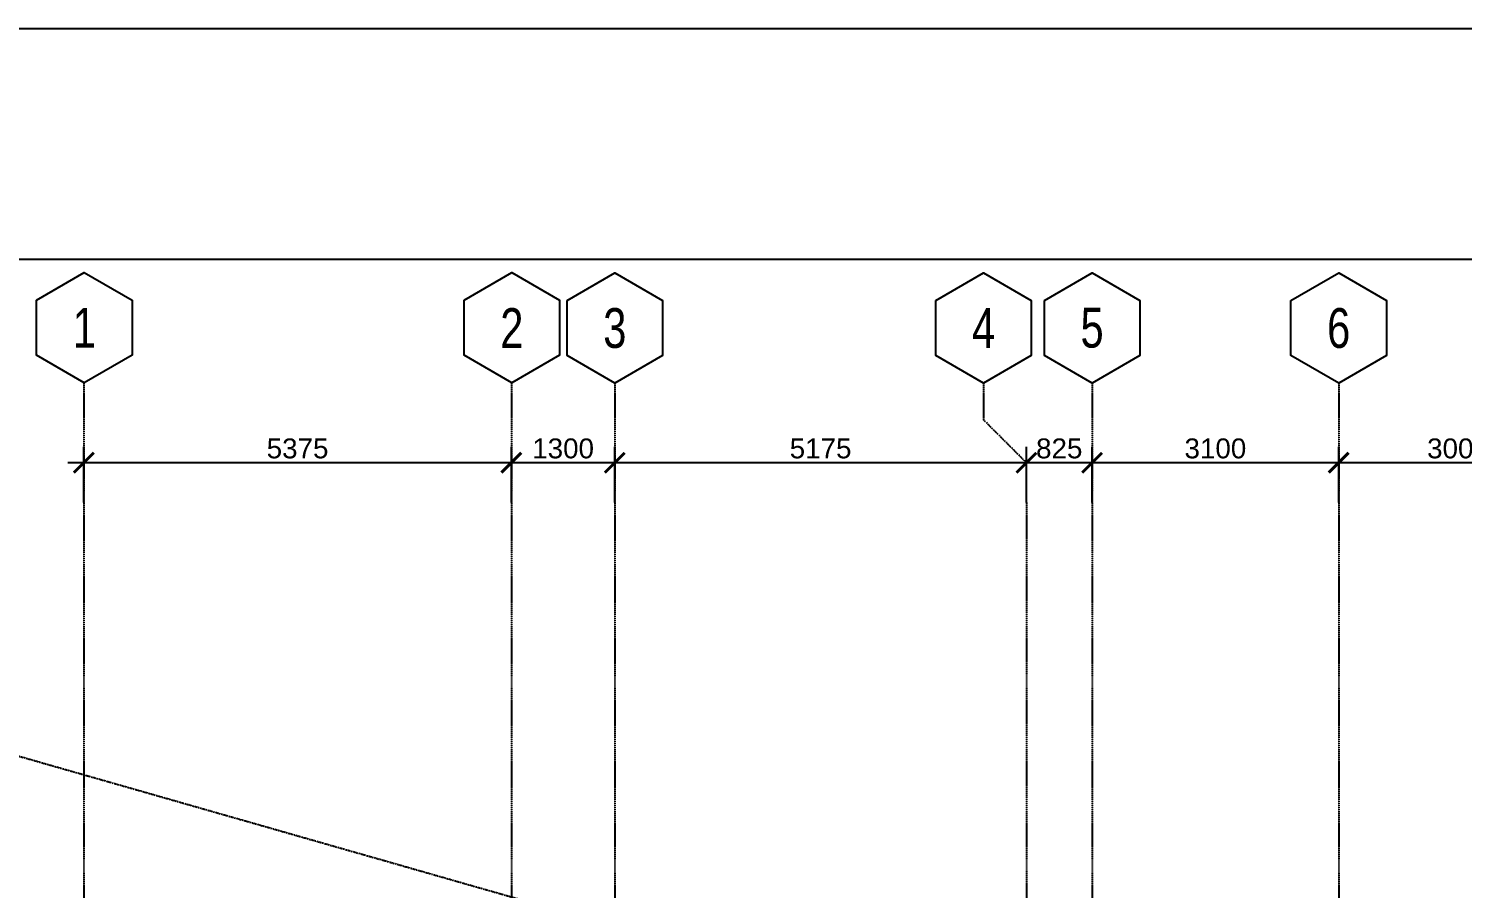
# Model space of a CAD drawing. Header units: inches. Extents: x -189245 to 740841, y -215444 to 469401.
# Drawn here: x -44410 to -26388, y -89232 to -78428 of the extents above; entities that cross this region are included whole.
import ezdxf
from ezdxf.enums import TextEntityAlignment as Align

# ---------------------------------------------------------------- set-up
doc = ezdxf.new("R2010")
doc.units = ezdxf.units.IN
doc.header["$LTSCALE"] = 10
doc.header["$MEASUREMENT"] = 0
doc.linetypes.add('GRID NORMAL$0$GRID BASEMENT$0$GRID GROUND$0$GRID$0$$0$PHANTOM', pattern=[2.5, 1.25, -0.25, 0.25, -0.25, 0.25, -0.25])
for name, color, linetype in [('3', 252, 'Continuous'), ('a-dim', 8, 'Continuous'), ('A-GRID', 8, 'Continuous')]:
    doc.layers.add(name, color=color, linetype=linetype)
doc.layers.add('DEFPOINT', color=7, linetype='Continuous', plot=False)
doc.styles.add('GRID NORMAL$0$GRID BASEMENT$0$GRID GROUND$0$GRID$0$Standard', font='ARIAL.TTF')
doc.dimstyles.new('GRID NORMAL$0$GRID BASEMENT$0$GRID GROUND$0$GRID$0$Standard', dxfattribs={"dimtxt": 250, "dimasz": 0.18, "dimexe": 0.18, "dimexo": 0.0625, "dimgap": 50, "dimtad": 1, "dimdec": 0, "dimzin": 0, "dimdsep": 46, "dimtxsty": 'GRID NORMAL$0$GRID BASEMENT$0$GRID GROUND$0$GRID$0$Standard', "dimcen": 0.09, "dimadec": 0, "dimazin": 0, "dimtfac": 1, "dimtdec": 0, "dimtofl": 0, "dimtmove": 0, "dimatfit": 3, "dimfxl": 1, "dimtolj": 1, "dimtzin": 0, "dimarcsym": 0})

# ---------------------------------------------------------------- blocks, each defined once
blk = doc.blocks.new('GRID NORMAL$0$GRID BASEMENT$0$GRID GROUND$0$GRID$0$$0$GRID-V')
at = {"color": 3}
blk.add_lwpolyline([(6, 10.39), (0, 13.86), (-6, 10.39), (-6, 3.46), (0, 0), (6, 3.46)], close=True, dxfattribs=at)
at = {"color": 6, "style": 'GRID NORMAL$0$GRID BASEMENT$0$GRID GROUND$0$GRID$0$Standard', "width": 0.75}
blk.add_attdef('V', text='', height=5, dxfattribs=at).set_placement((0, 6.93), align=Align.MIDDLE)
blk = doc.blocks.new('GRID NORMAL$0$GRID BASEMENT$0$GRID GROUND$0$GRID$0$_ARCHTICK')
at = {"color": 0, "linetype": 'ByBlock', "ltscale": 20, "const_width": 0.15}
blk.add_lwpolyline([(-0.5, -0.5), (0.5, 0.5)], dxfattribs=at)
blk = doc.blocks.new('*D268')
at = {"layer": 'a-dim', "color": 0, "lineweight": -2, "ltscale": 500}
for p, q in [((-31042, -84383), (-31042, -83683)), ((-27942, -84383), (-27942, -83683)), ((-27742, -83883), (-31242, -83883))]:
    blk.add_line(p, q, dxfattribs=at)
at = {"layer": 'Defpoints', "color": 0, "ltscale": 500}
for p in [(-31042, -83883), (-31042, -84383), (-27942, -84383)]:
    blk.add_point(p, dxfattribs=at)
at = {"layer": 'a-dim', "color": 0, "lineweight": -2, "ltscale": 500, "xscale": 250, "yscale": 250, "zscale": 250, "rotation": 180}
blk.add_blockref('GRID NORMAL$0$GRID BASEMENT$0$GRID GROUND$0$GRID$0$_ARCHTICK', (-31042, -83883), dxfattribs=at)
at = {"layer": 'a-dim', "color": 0, "lineweight": -2, "ltscale": 500, "xscale": 250, "yscale": 250, "zscale": 250}
blk.add_blockref('GRID NORMAL$0$GRID BASEMENT$0$GRID GROUND$0$GRID$0$_ARCHTICK', (-27942, -83883), dxfattribs=at)
at = {"layer": 'a-dim', "color": 3, "ltscale": 500, "insert": (-29492, -83705), "char_height": 250, "attachment_point": 5, "style": 'GRID NORMAL$0$GRID BASEMENT$0$GRID GROUND$0$GRID$0$Standard'}
blk.add_mtext('\\A1;3100', dxfattribs=at)
blk = doc.blocks.new('*D272')
at = {"layer": 'a-dim', "color": 0, "lineweight": -2, "ltscale": 500}
for p, q in [((-27942, -84383), (-27942, -83683)), ((-24942, -84383), (-24942, -83683)), ((-24742, -83883), (-28142, -83883))]:
    blk.add_line(p, q, dxfattribs=at)
at = {"layer": 'Defpoints', "color": 0, "ltscale": 500}
for p in [(-27942, -83883), (-27942, -84383), (-24942, -84383)]:
    blk.add_point(p, dxfattribs=at)
at = {"layer": 'a-dim', "color": 0, "lineweight": -2, "ltscale": 500, "xscale": 250, "yscale": 250, "zscale": 250, "rotation": 180}
blk.add_blockref('GRID NORMAL$0$GRID BASEMENT$0$GRID GROUND$0$GRID$0$_ARCHTICK', (-27942, -83883), dxfattribs=at)
at = {"layer": 'a-dim', "color": 0, "lineweight": -2, "ltscale": 500, "xscale": 250, "yscale": 250, "zscale": 250}
blk.add_blockref('GRID NORMAL$0$GRID BASEMENT$0$GRID GROUND$0$GRID$0$_ARCHTICK', (-24942, -83883), dxfattribs=at)
at = {"layer": 'a-dim', "color": 3, "ltscale": 500, "insert": (-26442, -83705), "char_height": 250, "attachment_point": 5, "style": 'GRID NORMAL$0$GRID BASEMENT$0$GRID GROUND$0$GRID$0$Standard'}
blk.add_mtext('\\A1;3000', dxfattribs=at)
blk = doc.blocks.new('*D276')
at = {"layer": 'a-dim', "color": 0, "lineweight": -2, "ltscale": 500}
for p, q in [((-37042, -84383), (-37042, -83683)), ((-31867, -84383), (-31867, -83683)), ((-31667, -83883), (-37242, -83883))]:
    blk.add_line(p, q, dxfattribs=at)
at = {"layer": 'Defpoints', "color": 0, "ltscale": 500}
for p in [(-37042, -83883), (-37042, -84383), (-31867, -84383)]:
    blk.add_point(p, dxfattribs=at)
at = {"layer": 'a-dim', "color": 0, "lineweight": -2, "ltscale": 500, "xscale": 250, "yscale": 250, "zscale": 250, "rotation": 180}
blk.add_blockref('GRID NORMAL$0$GRID BASEMENT$0$GRID GROUND$0$GRID$0$_ARCHTICK', (-37042, -83883), dxfattribs=at)
at = {"layer": 'a-dim', "color": 0, "lineweight": -2, "ltscale": 500, "xscale": 250, "yscale": 250, "zscale": 250}
blk.add_blockref('GRID NORMAL$0$GRID BASEMENT$0$GRID GROUND$0$GRID$0$_ARCHTICK', (-31867, -83883), dxfattribs=at)
at = {"layer": 'a-dim', "color": 3, "ltscale": 500, "insert": (-34455, -83705), "char_height": 250, "attachment_point": 5, "style": 'GRID NORMAL$0$GRID BASEMENT$0$GRID GROUND$0$GRID$0$Standard'}
blk.add_mtext('\\A1;5175', dxfattribs=at)
blk = doc.blocks.new('*D277')
at = {"layer": 'a-dim', "color": 0, "lineweight": -2, "ltscale": 500}
for p, q in [((-43717, -84383), (-43717, -83683)), ((-38342, -84383), (-38342, -83683)), ((-38142, -83883), (-43917, -83883))]:
    blk.add_line(p, q, dxfattribs=at)
at = {"layer": 'Defpoints', "color": 0, "ltscale": 500}
for p in [(-43717, -83883), (-43717, -84383), (-38342, -84383)]:
    blk.add_point(p, dxfattribs=at)
at = {"layer": 'a-dim', "color": 0, "lineweight": -2, "ltscale": 500, "xscale": 250, "yscale": 250, "zscale": 250, "rotation": 180}
blk.add_blockref('GRID NORMAL$0$GRID BASEMENT$0$GRID GROUND$0$GRID$0$_ARCHTICK', (-43717, -83883), dxfattribs=at)
at = {"layer": 'a-dim', "color": 0, "lineweight": -2, "ltscale": 500, "xscale": 250, "yscale": 250, "zscale": 250}
blk.add_blockref('GRID NORMAL$0$GRID BASEMENT$0$GRID GROUND$0$GRID$0$_ARCHTICK', (-38342, -83883), dxfattribs=at)
at = {"layer": 'a-dim', "color": 3, "ltscale": 500, "insert": (-41030, -83705), "char_height": 250, "attachment_point": 5, "style": 'GRID NORMAL$0$GRID BASEMENT$0$GRID GROUND$0$GRID$0$Standard'}
blk.add_mtext('\\A1;5375', dxfattribs=at)
blk = doc.blocks.new('*D281')
at = {"layer": 'a-dim', "color": 0, "lineweight": -2, "ltscale": 500}
for p, q in [((-38342, -84383), (-38342, -83683)), ((-37042, -84383), (-37042, -83683)), ((-36842, -83883), (-38542, -83883))]:
    blk.add_line(p, q, dxfattribs=at)
at = {"layer": 'Defpoints', "color": 0, "ltscale": 500}
for p in [(-38342, -83883), (-38342, -84383), (-37042, -84383)]:
    blk.add_point(p, dxfattribs=at)
at = {"layer": 'a-dim', "color": 0, "lineweight": -2, "ltscale": 500, "xscale": 250, "yscale": 250, "zscale": 250, "rotation": 180}
blk.add_blockref('GRID NORMAL$0$GRID BASEMENT$0$GRID GROUND$0$GRID$0$_ARCHTICK', (-38342, -83883), dxfattribs=at)
at = {"layer": 'a-dim', "color": 0, "lineweight": -2, "ltscale": 500, "xscale": 250, "yscale": 250, "zscale": 250}
blk.add_blockref('GRID NORMAL$0$GRID BASEMENT$0$GRID GROUND$0$GRID$0$_ARCHTICK', (-37042, -83883), dxfattribs=at)
at = {"layer": 'a-dim', "color": 3, "ltscale": 500, "insert": (-37692, -83705), "char_height": 250, "attachment_point": 5, "style": 'GRID NORMAL$0$GRID BASEMENT$0$GRID GROUND$0$GRID$0$Standard'}
blk.add_mtext('\\A1;1300', dxfattribs=at)
blk = doc.blocks.new('*D292')
at = {"layer": 'a-dim', "color": 0, "lineweight": -2, "ltscale": 500}
for p, q in [((-31867, -84383), (-31867, -83683)), ((-31042, -84383), (-31042, -83683)), ((-30842, -83883), (-32067, -83883))]:
    blk.add_line(p, q, dxfattribs=at)
at = {"layer": 'Defpoints', "color": 0, "ltscale": 500}
for p in [(-31867, -83883), (-31867, -84383), (-31042, -84383)]:
    blk.add_point(p, dxfattribs=at)
at = {"layer": 'a-dim', "color": 0, "lineweight": -2, "ltscale": 500, "xscale": 250, "yscale": 250, "zscale": 250, "rotation": 180}
blk.add_blockref('GRID NORMAL$0$GRID BASEMENT$0$GRID GROUND$0$GRID$0$_ARCHTICK', (-31867, -83883), dxfattribs=at)
at = {"layer": 'a-dim', "color": 0, "lineweight": -2, "ltscale": 500, "xscale": 250, "yscale": 250, "zscale": 250}
blk.add_blockref('GRID NORMAL$0$GRID BASEMENT$0$GRID GROUND$0$GRID$0$_ARCHTICK', (-31042, -83883), dxfattribs=at)
at = {"layer": 'a-dim', "color": 3, "ltscale": 500, "insert": (-31455, -83705), "char_height": 250, "attachment_point": 5, "style": 'GRID NORMAL$0$GRID BASEMENT$0$GRID GROUND$0$GRID$0$Standard'}
blk.add_mtext('\\A1;825', dxfattribs=at)

msp = doc.modelspace()

# ---------------------------------------------------------------- linework, layer by layer
at = {"layer": '3', "color": 251, "linetype": 'GRID NORMAL$0$GRID BASEMENT$0$GRID GROUND$0$GRID$0$$0$PHANTOM', "flags": 128}
msp.add_lwpolyline([(7365.33214, -102410.09833), (6901.34932, -111087.70284), (7283.00817, -123191.68716), (8258.22275, -131262.98548), (-46405.56199, -144611.52616), (-47662.69608, -137766.00106), (-48617.76909, -130468.23184), (-49198.13495, -123131.14962), (-49401.71809, -115793.97347), (-49225.53343, -108466.09117), (-48670.94761, -101137.04386), (-47743.29586, -93855.89956), (-46509.51481, -87006.12699), (7384.28652, -102402.90192)], dxfattribs=at)
at = {"layer": 'A-GRID', "linetype": 'GRID NORMAL$0$GRID BASEMENT$0$GRID GROUND$0$GRID$0$$0$PHANTOM'}
for p, q in [((-43717.0004, -82882.74088), (-43717.0004, -143550.89361)), ((-38342.0004, -82882.74088), (-38342.0004, -143550.89361)), ((-37042.0004, -82882.74088), (-37042.0004, -143550.89361)), ((-32406.34802, -82882.74088), (-32406.34802, -83344.78142)), ((-31042.0004, -82882.74088), (-31042.0004, -143550.89361)), ((-27942.0004, -82882.74088), (-27942.00042, -143550.89361)), ((-31866.8204, -83882.77088), (-32406.34802, -83344.78142)), ((-31867.0004, -84382.67838), (-31867.0004, -143551.15966))]:
    msp.add_line(p, q, dxfattribs=at)
at = {"layer": 'DEFPOINT', "color": 2}
msp.add_lwpolyline([(-74245.06827, -152678.22268), (30754.93173, -152678.22268), (30754.93173, -78428.22268), (-74245.06827, -78428.22268)], close=True, dxfattribs=at)
at = {"layer": 'DEFPOINT', "color": 5}
msp.add_lwpolyline([(-68152.06827, -149778.22268), (27047.93173, -149778.22268), (27047.93173, -81328.22268), (-68152.06827, -81328.22268)], close=True, dxfattribs=at)

# ---------------------------------------------------------------- block references
at = {"layer": 'A-GRID'}
ref = msp.add_blockref('GRID NORMAL$0$GRID BASEMENT$0$GRID GROUND$0$GRID$0$$0$GRID-V', (-43710.98035, -82879.51912), dxfattribs=dict(at, xscale=-100, yscale=100, zscale=100))
ref.add_attrib('V', '1', dxfattribs={"layer": '0', "color": 6, "height": 500, "style": 'GRID NORMAL$0$GRID BASEMENT$0$GRID GROUND$0$GRID$0$Standard', "width": 0.75}).set_placement((-43710.98035, -82186.6988), align=Align.MIDDLE)
ref = msp.add_blockref('GRID NORMAL$0$GRID BASEMENT$0$GRID GROUND$0$GRID$0$$0$GRID-V', (-38336.16035, -82879.36912), dxfattribs=dict(at, xscale=-100, yscale=100, zscale=100))
ref.add_attrib('V', '2', dxfattribs={"layer": '0', "color": 6, "height": 500, "style": 'GRID NORMAL$0$GRID BASEMENT$0$GRID GROUND$0$GRID$0$Standard', "width": 0.75}).set_placement((-38336.16035, -82186.5488), align=Align.MIDDLE)
ref = msp.add_blockref('GRID NORMAL$0$GRID BASEMENT$0$GRID GROUND$0$GRID$0$$0$GRID-V', (-37042.0004, -82882.74088), dxfattribs=dict(at, xscale=-100, yscale=100, zscale=100))
ref.add_attrib('V', '3', dxfattribs={"layer": '0', "color": 6, "height": 500, "style": 'GRID NORMAL$0$GRID BASEMENT$0$GRID GROUND$0$GRID$0$Standard', "width": 0.75}).set_placement((-37042.0004, -82189.92056), align=Align.MIDDLE)
ref = msp.add_blockref('GRID NORMAL$0$GRID BASEMENT$0$GRID GROUND$0$GRID$0$$0$GRID-V', (-32406.34802, -82882.74088), dxfattribs=dict(at, xscale=-100, yscale=100, zscale=100))
ref.add_attrib('V', '4', dxfattribs={"layer": '0', "color": 6, "height": 500, "style": 'GRID NORMAL$0$GRID BASEMENT$0$GRID GROUND$0$GRID$0$Standard', "width": 0.75}).set_placement((-32406.34802, -82189.92056), align=Align.MIDDLE)
ref = msp.add_blockref('GRID NORMAL$0$GRID BASEMENT$0$GRID GROUND$0$GRID$0$$0$GRID-V', (-31042.0004, -82882.74088), dxfattribs=dict(at, xscale=-100, yscale=100, zscale=100))
ref.add_attrib('V', '5', dxfattribs={"layer": '0', "color": 6, "height": 500, "style": 'GRID NORMAL$0$GRID BASEMENT$0$GRID GROUND$0$GRID$0$Standard', "width": 0.75}).set_placement((-31042.0004, -82189.92056), align=Align.MIDDLE)
ref = msp.add_blockref('GRID NORMAL$0$GRID BASEMENT$0$GRID GROUND$0$GRID$0$$0$GRID-V', (-27942.0004, -82882.74088), dxfattribs=dict(at, xscale=-100, yscale=100, zscale=100))
ref.add_attrib('V', '6', dxfattribs={"layer": '0', "color": 6, "height": 500, "style": 'GRID NORMAL$0$GRID BASEMENT$0$GRID GROUND$0$GRID$0$Standard', "width": 0.75}).set_placement((-27942.0004, -82189.92056), align=Align.MIDDLE)

# ---------------------------------------------------------------- dimensions: what is measured, and where the dimension line sits
at = {"layer": 'a-dim', "ltscale": 500}
for base, p1, p2, picture, middle in [((-43717.0004, -83882.74088), (-38342.0004, -84382.74088), (-43717.0004, -84382.74088), '*D277', (-41029.5004, -83705.01237)), ((-37042.0004, -83882.74088), (-31867.0004, -84382.74088), (-37042.0004, -84382.74088), '*D276', (-34454.5004, -83705.09763)), ((-31867.0004, -83882.74088), (-31042.0004, -84382.74088), (-31867.0004, -84382.74088), '*D292', (-31454.5004, -83705.09763)), ((-31042.0004, -83882.74088), (-27942.0004, -84382.74088), (-31042.0004, -84382.74088), '*D268', (-29492.0004, -83705.01237)), ((-27942.0004, -83882.74088), (-24942.0004, -84382.74088), (-27942.0004, -84382.74088), '*D272', (-26442.0004, -83705.01237))]:
    dim = msp.add_linear_dim(base=base, p1=p1, p2=p2, angle=180, dimstyle='GRID NORMAL$0$GRID BASEMENT$0$GRID GROUND$0$GRID$0$Standard', override={"dimasz": 250, "dimexe": 200, "dimblk1": 'GRID NORMAL$0$GRID BASEMENT$0$GRID GROUND$0$GRID$0$_ARCHTICK', "dimblk2": 'GRID NORMAL$0$GRID BASEMENT$0$GRID GROUND$0$GRID$0$_ARCHTICK', "dimsah": 1, "dimdle": 200, "dimclrt": 3}, dxfattribs=at)
    dim.commit()
    dim.dimension.update_dxf_attribs({"geometry": picture, "text_midpoint": middle})
dim = msp.add_linear_dim(base=(-38342.0004, -83882.74088), p1=(-37042.0004, -84382.74088), p2=(-38342.0004, -84382.67838), angle=180, dimstyle='GRID NORMAL$0$GRID BASEMENT$0$GRID GROUND$0$GRID$0$Standard', override={"dimasz": 250, "dimexe": 200, "dimblk1": 'GRID NORMAL$0$GRID BASEMENT$0$GRID GROUND$0$GRID$0$_ARCHTICK', "dimblk2": 'GRID NORMAL$0$GRID BASEMENT$0$GRID GROUND$0$GRID$0$_ARCHTICK', "dimsah": 1, "dimdle": 200, "dimclrt": 3}, dxfattribs=at)
dim.commit()
dim.dimension.update_dxf_attribs({"geometry": '*D281', "text_midpoint": (-37692.0004, -83882.74088), "dimtype": 160})

doc.saveas('drawing.dxf')
